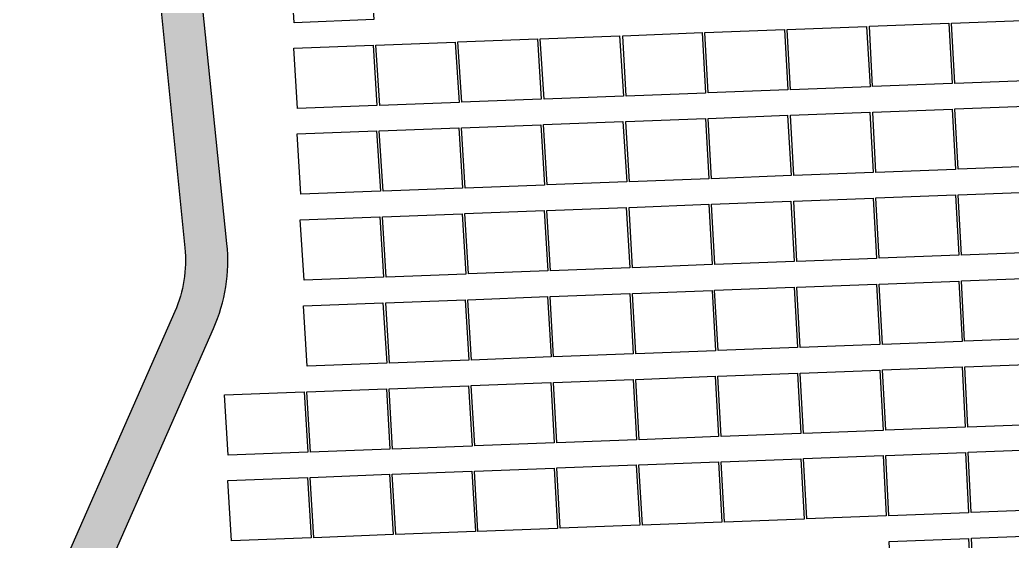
# Model space of a CAD drawing. Header units: metres. Extents: x 1956498 to 1957612, y 2277909 to 2278547.
# Drawn here: x 1957267.9 to 1957361.8, y 2278178 to 2278227.4 of the extents above; entities that cross this region are included whole.
import ezdxf

# ---------------------------------------------------------------- set-up
doc = ezdxf.new("R2010")
doc.units = ezdxf.units.M
doc.layers.add('PVcase PV Modules (full frames)', color=142, linetype='Continuous')
doc.layers.add('UBS-100-Circulation intérieure lourde', color=252, linetype='Continuous')

# ---------------------------------------------------------------- blocks, each defined once
blk = doc.blocks.new('3P6@20DEG F FX ID1 PVBlock')
at = {"color": 0, "transparency": 33554687}
blk.add_polyline3d([(0, 0, 2.083586713139974), (7.539539347030692, 0.2870042413902952, 2.083586713139975), (7.757297679336461, -5.433460050740019, 1.675326544159361e-15), (0.2177583323057694, -5.720464292130313, 0)], close=True, dxfattribs=at)

msp = doc.modelspace()

# ---------------------------------------------------------------- hatches: boundary and pattern name
at = {"layer": 'UBS-100-Circulation intérieure lourde', "transparency": 33554687}
h = msp.add_hatch(color=256, dxfattribs=at)
h.dxf.hatch_style = 1
edge = h.paths.add_edge_path()
edge.add_line((1957100.904591382, 2278468.555866703), (1957100.753361517, 2278472.558173093))
edge.add_line((1957100.753361517, 2278472.558173093), (1957132.816654769, 2278473.769706397))
edge.add_line((1957132.816654769, 2278473.769706397), (1957132.808612478, 2278474.269761042))
edge.add_line((1957132.808612478, 2278474.269761042), (1957136.783818054, 2278474.420594237))
edge.add_line((1957136.783818054, 2278474.420594237), (1957136.813778432, 2278473.92137124))
edge.add_line((1957136.813778432, 2278473.92137124), (1957168.819853343, 2278475.135793599))
edge.add_line((1957168.819853343, 2278475.135793599), (1957168.958625583, 2278471.138123934))
edge.add_arc((1957169.336977691, 2278460.238777386), 10.90591149256798, 91.98812632865867, 146.5138370634228)
edge.add_arc((1957147.782390997, 2278474.560560356), 14.97295363485333, 272.12011294739364, 326.31405675284907, ccw=False)
edge.add_line((1957148.336308048, 2278459.597856174), (1957137.373009112, 2278459.181870291))
edge.add_line((1957137.373009112, 2278459.181870291), (1957139.756809385, 2278396.356865772))
edge.add_arc((1957150.748899526, 2278396.773944095), 11.00000000018047, 182.1729597419471, 212.5768232497092)
edge.add_arc((1957160.318095263, 2278402.888247491), 22.35580085564231, 212.576823236195, 215.8159889456511)
edge.add_line((1957142.18976407, 2278389.805990803), (1957161.181589846, 2278366.263666817))
edge.add_line((1957161.181589846, 2278366.263666817), (1957173.172571108, 2278351.399553539))
edge.add_arc((1957181.763192118, 2278358.269868718), 11.0000000000305, 218.6509348811032, 236.6019506149951)
edge.add_line((1957175.708216624, 2278349.086336078), (1957180.739224132, 2278345.769243584))
edge.add_arc((1957186.794199627, 2278354.952776224), 10.99999999965227, 236.6019506092874, 248.5926727573044)
edge.add_line((1957182.779245289, 2278344.711675617), (1957212.706367968, 2278332.978949256))
edge.add_arc((1957216.721322306, 2278343.220049854), 10.99999999124453, 248.592672742742, 263.4648716894179)
edge.add_line((1957215.469386391, 2278332.291524964), (1957237.256257819, 2278329.795692536))
edge.add_arc((1957238.508193734, 2278340.724217435), 11.00000000050915, 263.4648716925292, 282.4663375182736)
edge.add_line((1957240.882719537, 2278329.983564418), (1957257.158739038, 2278333.581839886))
edge.add_arc((1957260.396728769, 2278318.935494864), 15.00000000056504, 70.81176229011601, 102.46633751617708, ccw=False)
edge.add_line((1957265.326820291, 2278333.102152818), (1957277.43753311, 2278328.887543925))
edge.add_line((1957277.43753311, 2278328.887543925), (1957282.107586167, 2278327.262334291))
edge.add_arc((1957285.722986615, 2278337.651216771), 10.99999998111232, 250.8117622640968, 275.210651010546)
edge.add_line((1957286.721981409, 2278326.696673925), (1957305.396247846, 2278327.397689088))
edge.add_arc((1957311.79115068, 2278336.347840748), 10.99999986384021, 234.4541106983642, 249.8540380461771)
edge.add_line((1957308.002608678, 2278326.020839901), (1957334.030594218, 2278316.471950349))
edge.add_line((1957334.030594218, 2278316.471950349), (1957351.043339089, 2278310.230483009))
edge.add_line((1957351.043339089, 2278310.230483009), (1957353.180141164, 2278309.252055776))
edge.add_line((1957353.180141164, 2278309.252055776), (1957355.121922724, 2278307.966086621))
edge.add_line((1957355.121922724, 2278307.966086621), (1957356.983712384, 2278306.241898282))
edge.add_line((1957356.983712384, 2278306.241898282), (1957357.869576325, 2278305.17477735))
edge.add_line((1957357.869576325, 2278305.17477735), (1957365.41469694, 2278294.107743418))
edge.add_line((1957365.41469694, 2278294.107743418), (1957367.833314173, 2278291.187657315))
edge.add_line((1957367.833314173, 2278291.187657315), (1957375.338810458, 2278282.125993856))
edge.add_line((1957375.338810458, 2278282.125993856), (1957391.693018509, 2278266.737307523))
edge.add_line((1957391.693018509, 2278266.737307523), (1957415.143981138, 2278246.4004236))
edge.add_arc((1957422.350790108, 2278254.710772837), 10.99999999805316, 229.0678792570999, 272.1729597533138)
edge.add_line((1957422.767868433, 2278243.718682698), (1957436.849690486, 2278244.252996251))
edge.add_arc((1957437.418433656, 2278229.263782424), 14.99999999824896, 18.602666770644987, 92.17295975412998, ccw=False)
edge.add_line((1957451.634737105, 2278234.048833751), (1957459.386959118, 2278211.017118323))
edge.add_line((1957459.386959118, 2278211.017118323), (1957459.859538958, 2278211.171857152))
edge.add_line((1957459.859538958, 2278211.171857152), (1957461.135928173, 2278207.380822813))
edge.add_line((1957461.135928173, 2278207.380822813), (1957460.660946449, 2278207.232124338))
edge.add_line((1957460.660946449, 2278207.232124338), (1957472.307757829, 2278172.629652306))
edge.add_line((1957472.307757829, 2278172.629652306), (1957482.139038813, 2278142.82980691))
edge.add_line((1957482.139038813, 2278142.82980691), (1957490.961148555, 2278124.362410211))
edge.add_line((1957490.961148555, 2278124.362410211), (1957501.430666543, 2278087.278296096))
edge.add_arc((1957489.981897774, 2278083.429523094), 12.07838399484327, -2.899720893765277, 18.581281932083016, ccw=False)
edge.add_arc((1957485.544816651, 2278082.818500897), 16.49999999976717, -85.94319670902001, 4.851017365581356e-09, ccw=False)
edge.add_line((1957486.712116225, 2278066.359843246), (1957468.603688631, 2278064.880594921))
edge.add_line((1957468.603688631, 2278064.880594921), (1957468.017484826, 2278072.056691711))
edge.add_line((1957468.017484826, 2278072.056691711), (1957452.169641392, 2278070.762106868))
edge.add_line((1957452.169641392, 2278070.762106868), (1957452.755845196, 2278063.58601008))
edge.add_line((1957452.755845196, 2278063.58601008), (1957439.457871038, 2278062.49971996))
edge.add_line((1957439.457871038, 2278062.49971996), (1957276.33056151, 2278056.440173714))
edge.add_line((1957276.33056151, 2278056.440173714), (1957276.365446014, 2278055.436294499))
edge.add_line((1957276.365446014, 2278055.436294499), (1957272.36788014, 2278055.29677117))
edge.add_line((1957272.36788014, 2278055.29677117), (1957272.333308326, 2278056.291691277))
edge.add_line((1957272.333308326, 2278056.291691277), (1957145.539253832, 2278051.581784401))
edge.add_line((1957145.539253832, 2278051.581784401), (1957145.575410645, 2278050.57795129))
edge.add_line((1957145.575410645, 2278050.57795129), (1957141.57784469, 2278050.438430268))
edge.add_line((1957141.57784469, 2278050.438430268), (1957141.542000643, 2278051.433301963))
edge.add_line((1957141.542000643, 2278051.433301963), (1957109.513162946, 2278050.243554987))
edge.add_line((1957109.513162946, 2278050.243554987), (1957109.364676943, 2278054.240904152))
edge.add_arc((1957108.934951128, 2278065.365050067), 11.13244297632317, 272.2122362774586, 329.7688181543946)
edge.add_arc((1957130.551031363, 2278050.802065572), 14.97289109195535, 92.14139192983538, 143.2535382792884, ccw=False)
edge.add_line((1957129.991559715, 2278065.764500505), (1957140.983981809, 2278066.172830197))
edge.add_line((1957140.983981809, 2278066.172830197), (1957139.700374595, 2278100.023537196))
edge.add_line((1957139.700374595, 2278100.023537196), (1957134.254311841, 2278099.816894541))
edge.add_line((1957134.254311841, 2278099.816894541), (1957133.799317311, 2278111.808265605))
edge.add_line((1957133.799317311, 2278111.808265605), (1957139.245398338, 2278112.014908954))
edge.add_line((1957139.245398338, 2278112.014908954), (1957135.885699768, 2278200.559537599))
edge.add_line((1957135.885699768, 2278200.559537599), (1957130.439624615, 2278200.352894474))
edge.add_line((1957130.439624615, 2278200.352894474), (1957129.984630086, 2278212.344265537))
edge.add_line((1957129.984630086, 2278212.344265537), (1957135.430704443, 2278212.550908633))
edge.add_line((1957135.430704443, 2278212.550908633), (1957128.486866818, 2278395.555306019))
edge.add_arc((1957124.389092964, 2278405.763550209), 10.99999999987719, 291.8714186655437, 362.1729597322981)
edge.add_line((1957135.381183105, 2278406.18062853), (1957135.179725075, 2278411.490050555))
edge.add_line((1957135.179725075, 2278411.490050555), (1957129.733644062, 2278411.283407202))
edge.add_line((1957129.733644062, 2278411.283407202), (1957129.278649522, 2278423.274778265))
edge.add_line((1957129.278649522, 2278423.274778265), (1957134.724730542, 2278423.481421619))
edge.add_line((1957134.724730542, 2278423.481421619), (1957133.375885425, 2278459.030205446))
edge.add_line((1957133.375885425, 2278459.030205446), (1957122.355004078, 2278458.612034686))
edge.add_arc((1957121.786260912, 2278473.601248515), 15.00000000047225, 218.0847095167218, 272.1729597360186, ccw=False)
edge.add_arc((1957101.321669703, 2278457.56377656), 11.00000000104933, 38.08470952014623, 92.17295973328002)
edge = h.paths.add_edge_path(flags=16)
edge.add_arc((1957181.763192115, 2278358.269868713), 14.99999999371181, 218.6509348683465, 236.6019506101183)
edge.add_line((1957173.506407352, 2278345.746869663), (1957178.537414862, 2278342.42977717))
edge.add_arc((1957186.794199627, 2278354.952776224), 14.99999999964584, 236.601950611236, 248.5926727572719)
edge.add_line((1957181.319261893, 2278340.987639032), (1957211.246384573, 2278329.254912671))
edge.add_arc((1957216.721322308, 2278343.220049864), 15.00000000022276, 248.5926727562651, 263.4648716904609)
edge.add_line((1957215.014136968, 2278328.317515911), (1957236.801008394, 2278325.821683482))
edge.add_arc((1957238.508193735, 2278340.724217433), 14.99999999803783, 263.4648716859144, 282.466337513755)
edge.add_line((1957241.746183464, 2278326.077872412), (1957258.022202966, 2278329.67614788))
edge.add_arc((1957260.396728768, 2278318.935494853), 11.00000001114596, 70.81176230296711, 102.4663374986028, ccw=False)
edge.add_line((1957264.012129219, 2278329.324377364), (1957266.630044662, 2278328.413325316))
edge.add_arc((1957262.59806393, 2278317.019735591), 12.08597350032316, -15.41110296215021, 70.51207012407531, ccw=False)
edge.add_line((1957274.249473271, 2278313.807973484), (1957271.268073141, 2278305.86399994))
edge.add_arc((1957284.375373826, 2278300.944785682), 14.00000000534359, 159.428716907625, 189.0600247172175)
edge.add_line((1957270.550039033, 2278298.740218142), (1957275.336335544, 2278268.724285087))
edge.add_line((1957275.336335544, 2278268.724285087), (1957280.981075901, 2278231.085650635))
edge.add_line((1957280.981075901, 2278231.085650635), (1957283.527617385, 2278205.796692873))
edge.add_arc((1957271.587998805, 2278204.594399987), 12.00000000110145, -23.736856637049584, 5.750173460289716, ccw=False)
edge.add_line((1957282.572844923, 2278199.763959449), (1957267.709824848, 2278165.964146144))
edge.add_arc((1957281.440882496, 2278159.926095472), 15.00000000091574, 156.2631433617379, 182.1273524674696)
edge.add_line((1957266.451220697, 2278159.369283854), (1957269.745535526, 2278070.955737291))
edge.add_line((1957269.745535526, 2278070.955737291), (1957260.790970654, 2278070.623107655))
edge.add_arc((1957261.332977255, 2278055.659967308), 14.97295362267295, 92.07450565045008, 146.2684495008284)
edge.add_arc((1957239.789797498, 2278069.998903105), 10.90591148178588, 272.12735244067653, 326.46822982138144, ccw=False)
edge.add_line((1957240.194633374, 2278059.100508125), (1957177.433644996, 2278056.769339506))
edge.add_arc((1957177.059529884, 2278067.931453968), 11.16838221888475, 214.7713054980718, 271.9196359207036, ccw=False)
edge.add_arc((1957156.534410311, 2278051.72215383), 15.02232377643744, 40.92128798083349, 92.07303260785335)
edge.add_line((1957155.99100252, 2278066.734645949), (1957144.981396258, 2278066.316923982))
edge.add_line((1957144.981396258, 2278066.316923982), (1957133.75025469, 2278362.334591734))
edge.add_arc((1957144.742344828, 2278362.751670063), 10.9999999976357, 111.87141570956379, 182.1729597764313, ccw=False)
edge.add_arc((1957144.742344829, 2278362.751670065), 10.99999999612718, 38.89346214562062, 111.87141571430351, ccw=False)
edge.add_line((1957153.303807609, 2278369.658286818), (1957170.048708923, 2278348.901257111))
edge = h.paths.add_edge_path(flags=16)
edge.add_line((1957272.025767218, 2278117.055929944), (1957270.448463843, 2278159.517766952))
edge.add_arc((1957281.440882495, 2278159.926095471), 11.00000000016977, 156.2631433570347, 182.1273524628736, ccw=False)
edge.add_line((1957271.371440221, 2278164.353999298), (1957286.234460295, 2278198.153812604))
edge.add_arc((1957271.587998805, 2278204.594399986), 16.00000000069108, 336.2631433642026, 365.7501734605682)
edge.add_line((1957287.507490244, 2278206.197457168), (1957284.908020246, 2278231.578369985))
edge.add_line((1957284.908020246, 2278231.578369985), (1957283.141755098, 2278243.447678879))
edge.add_line((1957283.141755098, 2278243.447678879), (1957279.289349033, 2278269.335863126))
edge.add_line((1957279.289349033, 2278269.335863126), (1957274.500134686, 2278299.370094582))
edge.add_arc((1957284.375373817, 2278300.944785681), 9.999999997873525, 159.4287168936976, 189.0600247196681, ccw=False)
edge.add_line((1957275.013016192, 2278304.458510152), (1957279.214042345, 2278315.652190693))
edge.add_arc((1957289.512635735, 2278311.787093775), 10.99999999983523, 92.17295974688648, 159.428716893729, ccw=False)
edge.add_line((1957289.095557411, 2278322.779183916), (1957301.544302269, 2278323.251532811))
edge.add_arc((1957301.961380593, 2278312.25944267), 11.00000000020696, 69.86190916283749, 92.17295974558272, ccw=False)
edge.add_line((1957305.748503915, 2278322.586964006), (1957349.677161311, 2278306.478234961))
edge.add_arc((1957345.888706479, 2278296.15120199), 10.9999999999216, 34.204252080570086, 69.85452193354149, ccw=False)
edge.add_line((1957354.986133919, 2278302.334794309), (1957362.212940238, 2278291.702569106))
edge.add_line((1957362.212940238, 2278291.702569106), (1957372.749401529, 2278278.981509413))
edge.add_line((1957372.749401529, 2278278.981509413), (1957390.450628952, 2278262.422152778))
edge.add_line((1957390.450628952, 2278262.422152778), (1957412.523323331, 2278243.378478422))
edge.add_arc((1957422.35079011, 2278254.710772843), 15.00000000369765, 229.0678792678687, 272.1729597435449)
edge.add_line((1957422.919533278, 2278239.72155901), (1957430.559142554, 2278240.004315736))
edge.add_arc((1957431.204720249, 2278229.013993205), 11.00926700150035, -17.187423331424725, 93.36172320916899, ccw=False)
edge.add_arc((1957456.112816926, 2278221.528227918), 15.00000000122331, 163.6102600524668, 198.6026667782063)
edge.add_line((1957441.896513475, 2278216.743176588), (1957448.83078015, 2278196.141592104))
edge.add_line((1957448.83078015, 2278196.141592104), (1957443.723001539, 2278194.452315055))
edge.add_line((1957443.723001539, 2278194.452315055), (1957447.491080675, 2278183.059265436))
edge.add_line((1957447.491080675, 2278183.059265436), (1957454.702656006, 2278185.444385089))
edge.add_arc((1957464.3856721, 2278196.864916577), 14.9729536219545, 229.7067093358074, 252.743763811032)
edge.add_arc((1957456.745409134, 2278172.140127023), 10.90543183860023, 18.592582549989572, 72.94415317579319, ccw=False)
edge.add_line((1957467.08168315, 2278175.617177936), (1957473.845246504, 2278155.202047458))
edge.add_line((1957473.845246504, 2278155.202047458), (1957477.609210234, 2278143.807640321))
edge.add_line((1957477.609210234, 2278143.807640321), (1957478.40640029, 2278141.363766999))
edge.add_line((1957478.40640029, 2278141.363766999), (1957487.216103178, 2278122.905521998))
edge.add_line((1957487.216103178, 2278122.905521998), (1957497.580171497, 2278086.1949215))
edge.add_arc((1957485.544823047, 2278082.818499441), 12.49999352979102, -22.360478287467117, 15.671044944006724, ccw=False)
edge.add_arc((1957486.932029705, 2278082.247852195), 10.99999999935515, 247.75017548248752, 337.6395266913348, ccw=False)
edge.add_line((1957482.766926096, 2278072.066893895), (1957479.962914685, 2278073.214035225))
edge.add_line((1957479.962914685, 2278073.214035225), (1957479.651977357, 2278077.020418486))
edge.add_line((1957479.651977357, 2278077.020418486), (1957439.883181602, 2278073.771769512))
edge.add_line((1957439.883181602, 2278073.771769512), (1957440.256840786, 2278069.19756778))
edge.add_line((1957440.256840786, 2278069.19756778), (1957439.017844782, 2278068.285330927))
edge.add_arc((1957432.49593442, 2278077.143360346), 10.99999999774903, 272.1729597327119, 306.36313923762015, ccw=False)
edge.add_line((1957432.913012741, 2278066.151270207), (1957308.215541744, 2278061.62734446))
edge.add_arc((1957307.807213225, 2278072.619763113), 11.00000000040244, 218.0391022470941, 272.1273524628285, ccw=False)
edge.add_arc((1957287.329862724, 2278056.598585999), 14.99999999341863, 38.03910222932938, 92.12735247566893)
edge.add_line((1957286.773051104, 2278071.58824779), (1957273.742215009, 2278071.102625302))
edge.add_line((1957273.742215009, 2278071.102625302), (1957272.471216512, 2278105.064200506))
edge.add_line((1957272.471216512, 2278105.064200506), (1957277.717598142, 2278105.259084572))
edge.add_line((1957277.717598142, 2278105.259084572), (1957277.272148847, 2278117.250814011))
edge.add_line((1957277.272148847, 2278117.250814011), (1957272.025767218, 2278117.055929944))

# ---------------------------------------------------------------- linework, layer by layer
for points in [[(1957266.630044662, 2278328.413325315, -0.3935232913751147), (1957274.249473271, 2278313.807973483), (1957271.268073142, 2278305.863999939, 0.1300162365594234), (1957270.550039033, 2278298.740218141), (1957275.336335544, 2278268.724285086), (1957280.981075901, 2278231.085650634), (1957283.527617385, 2278205.796692872, -0.1293761168700385), (1957282.572844923, 2278199.763959448), (1957267.709824849, 2278165.964146143, 0.1133354577711741)], [(1957271.371440221, 2278164.353999297), (1957286.234460295, 2278198.153812603, 0.1293761168623034), (1957287.507490245, 2278206.197457167), (1957284.908020246, 2278231.578369984), (1957283.141755098, 2278243.447678878), (1957279.289349033, 2278269.335863125), (1957274.500134686, 2278299.370094581, -0.130016236635926), (1957275.013016192, 2278304.458510151), (1957279.214042345, 2278315.652190692, -0.3021832829393381), (1957289.095557411, 2278322.779183915), (1957301.54430227, 2278323.25153281, -0.097659025796869), (1957305.748503915, 2278322.586964005), (1957349.677161311, 2278306.47823496, -0.156820551136778), (1957354.986133919, 2278302.334794309), (1957362.212940238, 2278291.702569105), (1957372.74940153, 2278278.981509412), (1957390.450628952, 2278262.422152777), (1957412.523323332, 2278243.378478421, 0.190331000324282), (1957422.919533278, 2278239.721559009)]]:
    msp.add_lwpolyline(points, format="xyb", dxfattribs=at)

# ---------------------------------------------------------------- block references
at = {"layer": 'PVcase PV Modules (full frames)', "color": 144, "true_color": 0x007ca5, "transparency": 33554687, "extrusion": (-0.06412154229067316, -0.002440885809443799, 0.9979391113142778), "rotation": 87.82000000000001}
msp.add_blockref('3P6@20DEG F FX ID1 PVBlock', (-2202130.502305772, 2038369.409109389, -130442.262813833), dxfattribs=at)
at = {"layer": 'PVcase PV Modules (full frames)', "color": 144, "true_color": 0x007ca5, "transparency": 33554687, "extrusion": (-0.0514995218358496, -0.00196040905367541, 0.9986710950293), "rotation": 87.82000000000001}
msp.add_blockref('3P6@20DEG F FX ID1 PVBlock', (-2202122.363653516, 2039895.606550501, -104641.9621831192), dxfattribs=at)
at = {"layer": 'PVcase PV Modules (full frames)', "color": 144, "true_color": 0x007ca5, "transparency": 33554687, "extrusion": (-0.04913008873810825, -0.001870212913375388, 0.9987906370627652), "rotation": 87.82000000000001}
msp.add_blockref('3P6@20DEG F FX ID1 PVBlock', (-2202122.363653518, 2040146.089438898, -99798.61227115044), dxfattribs=at)
at = {"layer": 'PVcase PV Modules (full frames)', "color": 144, "true_color": 0x007ca5, "transparency": 33554687, "extrusion": (-0.042824499663949, -0.001630180900085248, 0.9990812803464818), "rotation": 87.82000000000001}
msp.add_blockref('3P6@20DEG F FX ID1 PVBlock', (-2202122.363653517, 2040743.590350754, -86909.34862629739), dxfattribs=at)
at = {"layer": 'PVcase PV Modules (full frames)', "color": 144, "true_color": 0x007ca5, "transparency": 33554687, "extrusion": (-0.04115058867587979, -0.001566460886013713, 0.9991517278431346), "rotation": 87.82000000000001}
msp.add_blockref('3P6@20DEG F FX ID1 PVBlock', (-2202122.363653516, 2040894.229788075, -83487.69638744871), dxfattribs=at)
at = {"layer": 'PVcase PV Modules (full frames)', "color": 144, "true_color": 0x007ca5, "transparency": 33554687, "extrusion": (-0.07128102977866023, -0.002713422788250373, 0.997452581394457), "rotation": 87.82000000000001}
msp.add_blockref('3P6@20DEG F FX ID1 PVBlock', (-2202122.363653517, 2037395.701510365, -145077.1564402212), dxfattribs=at)
at = {"layer": 'PVcase PV Modules (full frames)', "color": 144, "true_color": 0x007ca5, "transparency": 33554687, "extrusion": (-0.08015139596408938, -0.003051087014235989, 0.9967780317568397), "rotation": 87.82000000000001}
msp.add_blockref('3P6@20DEG F FX ID1 PVBlock', (-2202122.363653517, 2036031.261423298, -163208.9751817932), dxfattribs=at)
at = {"layer": 'PVcase PV Modules (full frames)', "color": 144, "true_color": 0x007ca5, "transparency": 33554687, "extrusion": (-0.05046207997435331, -0.001920917222577991, 0.9987241303591728), "rotation": 87.82000000000001}
msp.add_blockref('3P6@20DEG F FX ID1 PVBlock', (-2202122.363653516, 2039995.487060437, -102521.338831185), dxfattribs=at)
at = {"layer": 'PVcase PV Modules (full frames)', "color": 144, "true_color": 0x007ca5, "transparency": 33554687, "extrusion": (-0.06412154229065803, -0.002440885809443223, 0.9979391113142788), "rotation": 87.82000000000001}
msp.add_blockref('3P6@20DEG F FX ID1 PVBlock', (-2202122.363653517, 2038369.37956964, -130442.6716798332), dxfattribs=at)
at = {"layer": 'PVcase PV Modules (full frames)', "color": 144, "true_color": 0x007ca5, "transparency": 33554687, "extrusion": (-0.07090524293519196, -0.002699117880089566, 0.9974794039412397), "rotation": 87.82000000000001}
msp.add_blockref('3P6@20DEG F FX ID1 PVBlock', (-2202122.363653517, 2037442.456460103, -144309.0187921337), dxfattribs=at)
at = {"layer": 'PVcase PV Modules (full frames)', "color": 144, "true_color": 0x007ca5, "transparency": 33554687, "extrusion": (-0.04014598169441302, -0.001528218965474521, 0.9991926564484876), "rotation": 87.82000000000001}
msp.add_blockref('3P6@20DEG F FX ID1 PVBlock', (-2202114.23165276, 2040977.174999543, -81434.74501662188), dxfattribs=at)
at = {"layer": 'PVcase PV Modules (full frames)', "color": 144, "true_color": 0x007ca5, "transparency": 33554687, "extrusion": (-0.05122318333876794, -0.001949889800830992, 0.9986853275273486), "rotation": 87.82000000000001}
msp.add_blockref('3P6@20DEG F FX ID1 PVBlock', (-2202114.231652759, 2039916.678247127, -104077.6401669262), dxfattribs=at)
at = {"layer": 'PVcase PV Modules (full frames)', "color": 144, "true_color": 0x007ca5, "transparency": 33554687, "extrusion": (-0.05122318333875296, -0.001949889800830422, 0.9986853275273494), "rotation": 87.82000000000001}
msp.add_blockref('3P6@20DEG F FX ID1 PVBlock', (-2202114.23165276, 2039924.473576229, -104077.6401668956), dxfattribs=at)
at = {"layer": 'PVcase PV Modules (full frames)', "color": 144, "true_color": 0x007ca5, "transparency": 33554687, "extrusion": (-0.04803823440129914, -0.001828649787139033, 0.9988438236659232), "rotation": 87.82000000000001}
msp.add_blockref('3P6@20DEG F FX ID1 PVBlock', (-2202114.231652761, 2040254.013386275, -97567.29864652384), dxfattribs=at)
at = {"layer": 'PVcase PV Modules (full frames)', "color": 144, "true_color": 0x007ca5, "transparency": 33554687, "extrusion": (-0.04001629867093175, -0.001523282380351439, 0.9991978660162704), "rotation": 87.82000000000001}
msp.add_blockref('3P6@20DEG F FX ID1 PVBlock', (-2202114.231652759, 2040979.93917641, -81169.6592486968), dxfattribs=at)
at = {"layer": 'PVcase PV Modules (full frames)', "color": 144, "true_color": 0x007ca5, "transparency": 33554687, "extrusion": (-0.0686832944081238, -0.002614535968374943, 0.9976350882316224), "rotation": 87.82000000000001}
msp.add_blockref('3P6@20DEG F FX ID1 PVBlock', (-2202114.231652759, 2037759.038577384, -139767.6146098864), dxfattribs=at)
at = {"layer": 'PVcase PV Modules (full frames)', "color": 144, "true_color": 0x007ca5, "transparency": 33554687, "extrusion": (-0.06967911928836686, -0.002652443584630609, 0.9975659300909528), "rotation": 87.82000000000001}
msp.add_blockref('3P6@20DEG F FX ID1 PVBlock', (-2202114.231652759, 2037626.199681335, -141803.1571929954), dxfattribs=at)
at = {"layer": 'PVcase PV Modules (full frames)', "color": 144, "true_color": 0x007ca5, "transparency": 33554687, "extrusion": (-0.0668436045759676, -0.002544505325868995, 0.9977602207043225), "rotation": 87.82000000000001}
msp.add_blockref('3P6@20DEG F FX ID1 PVBlock', (-2202114.231652759, 2038029.071392988, -136007.1259676135), dxfattribs=at)
at = {"layer": 'PVcase PV Modules (full frames)', "color": 144, "true_color": 0x007ca5, "transparency": 33554687, "extrusion": (-0.06662479253538056, -0.002536175906679681, 0.9977748768291314), "rotation": 87.82000000000001}
msp.add_blockref('3P6@20DEG F FX ID1 PVBlock', (-2202114.23165276, 2038035.477361134, -135559.8966199344), dxfattribs=at)
at = {"layer": 'PVcase PV Modules (full frames)', "color": 144, "true_color": 0x007ca5, "transparency": 33554687, "extrusion": (-0.04549969556370295, -0.001732016374964981, 0.9989628510724947), "rotation": 87.82000000000001}
msp.add_blockref('3P6@20DEG F FX ID1 PVBlock', (-2202106.09081228, 2040495.518113882, -92378.83461133), dxfattribs=at)
at = {"layer": 'PVcase PV Modules (full frames)', "color": 144, "true_color": 0x007ca5, "transparency": 33554687, "extrusion": (-0.0409218498389102, -0.001557753587946914, 0.9991611359583202), "rotation": 87.82000000000001}
msp.add_blockref('3P6@20DEG F FX ID1 PVBlock', (-2202106.090812282, 2040905.458622875, -83021.26194232928), dxfattribs=at)
at = {"layer": 'PVcase PV Modules (full frames)', "color": 144, "true_color": 0x007ca5, "transparency": 33554687, "extrusion": (-0.03835592053958101, -0.001460077515428619, 0.9992630742368149), "rotation": 87.82000000000001}
msp.add_blockref('3P6@20DEG F FX ID1 PVBlock', (-2202106.090812282, 2041119.863526488, -77776.23234513008), dxfattribs=at)
at = {"layer": 'PVcase PV Modules (full frames)', "color": 144, "true_color": 0x007ca5, "transparency": 33554687, "extrusion": (-0.06358932844825106, -0.002420626265316355, 0.9979732150092928), "rotation": 87.82000000000001}
msp.add_blockref('3P6@20DEG F FX ID1 PVBlock', (-2202106.090812281, 2038462.05228109, -129355.6234135092), dxfattribs=at)
at = {"layer": 'PVcase PV Modules (full frames)', "color": 144, "true_color": 0x007ca5, "transparency": 33554687, "extrusion": (-0.05094423203787009, -0.001939271087562978, 0.9986996167265313), "rotation": 87.82000000000001}
msp.add_blockref('3P6@20DEG F FX ID1 PVBlock', (-2202106.090812281, 2039945.660392099, -103507.9721394157), dxfattribs=at)
at = {"layer": 'PVcase PV Modules (full frames)', "color": 144, "true_color": 0x007ca5, "transparency": 33554687, "extrusion": (-0.04933790642549864, -0.001878123815483812, 0.998780378081429), "rotation": 87.82000000000001}
msp.add_blockref('3P6@20DEG F FX ID1 PVBlock', (-2202106.090812282, 2040117.411138678, -100224.5007918436), dxfattribs=at)
at = {"layer": 'PVcase PV Modules (full frames)', "color": 144, "true_color": 0x007ca5, "transparency": 33554687, "extrusion": (-0.06998259642373583, -0.002663995911769824, 0.9975446553029967), "rotation": 87.82000000000001}
msp.add_blockref('3P6@20DEG F FX ID1 PVBlock', (-2202106.090812281, 2037567.298593028, -142423.8845623678), dxfattribs=at)
at = {"layer": 'PVcase PV Modules (full frames)', "color": 144, "true_color": 0x007ca5, "transparency": 33554687, "extrusion": (-0.06145879393287094, -0.002339524169525406, 0.9981068796852255), "rotation": 87.82000000000001}
msp.add_blockref('3P6@20DEG F FX ID1 PVBlock', (-2202106.090812282, 2038718.141938541, -125000.6606555753), dxfattribs=at)
at = {"layer": 'PVcase PV Modules (full frames)', "color": 144, "true_color": 0x007ca5, "transparency": 33554687, "extrusion": (-0.06405843373462988, -0.002438483484524628, 0.9979431701583822), "rotation": 87.82000000000001}
msp.add_blockref('3P6@20DEG F FX ID1 PVBlock', (-2202106.090812281, 2038393.181541996, -130314.5142673903), dxfattribs=at)
at = {"layer": 'PVcase PV Modules (full frames)', "color": 144, "true_color": 0x007ca5, "transparency": 33554687, "extrusion": (-0.04933790642551361, -0.001878123815484381, 0.9987803780814284), "rotation": 87.82000000000001}
msp.add_blockref('3P6@20DEG F FX ID1 PVBlock', (-2202097.92900724, 2040117.381683618, -100225.063717293), dxfattribs=at)
at = {"layer": 'PVcase PV Modules (full frames)', "color": 144, "true_color": 0x007ca5, "transparency": 33554687, "extrusion": (-0.04383760074582873, -0.001668746161711091, 0.9990372766053812), "rotation": 87.82000000000001}
msp.add_blockref('3P6@20DEG F FX ID1 PVBlock', (-2202097.929007239, 2040646.47081005, -88981.92148760571), dxfattribs=at)
at = {"layer": 'PVcase PV Modules (full frames)', "color": 144, "true_color": 0x007ca5, "transparency": 33554687, "extrusion": (-0.04236752958582969, -0.001612785626372624, 0.9991007913915979), "rotation": 87.82000000000001}
msp.add_blockref('3P6@20DEG F FX ID1 PVBlock', (-2202097.929007239, 2040783.080093723, -85976.94985480234), dxfattribs=at)
at = {"layer": 'PVcase PV Modules (full frames)', "color": 144, "true_color": 0x007ca5, "transparency": 33554687, "extrusion": (-0.03653224194373934, -0.001390656365428867, 0.9993315072454373), "rotation": 87.82000000000001}
msp.add_blockref('3P6@20DEG F FX ID1 PVBlock', (-2202097.92900724, 2041258.47875744, -74049.00803775212), dxfattribs=at)
at = {"layer": 'PVcase PV Modules (full frames)', "color": 144, "true_color": 0x007ca5, "transparency": 33554687, "extrusion": (-0.06062867931883755, -0.002307924571181048, 0.9981577213688364), "rotation": 87.82000000000001}
msp.add_blockref('3P6@20DEG F FX ID1 PVBlock', (-2202097.92900724, 2038829.232902154, -123304.2758444927), dxfattribs=at)
at = {"layer": 'PVcase PV Modules (full frames)', "color": 144, "true_color": 0x007ca5, "transparency": 33554687, "extrusion": (-0.05281761560027784, -0.002010584334090916, 0.9986021515262907), "rotation": 87.82000000000001}
msp.add_blockref('3P6@20DEG F FX ID1 PVBlock', (-2202097.929007239, 2039739.923728574, -107337.8601231374), dxfattribs=at)
at = {"layer": 'PVcase PV Modules (full frames)', "color": 144, "true_color": 0x007ca5, "transparency": 33554687, "extrusion": (-0.04792657436153326, -0.001824399274802462, 0.9988491953429479), "rotation": 87.82000000000001}
msp.add_blockref('3P6@20DEG F FX ID1 PVBlock', (-2202097.92900724, 2040249.265038477, -97340.17777997667), dxfattribs=at)
at = {"layer": 'PVcase PV Modules (full frames)', "color": 144, "true_color": 0x007ca5, "transparency": 33554687, "extrusion": (-0.06626757488130225, -0.002522577863470272, 0.9977986996986284), "rotation": 87.82000000000001}
msp.add_blockref('3P6@20DEG F FX ID1 PVBlock', (-2202097.929007239, 2038083.841702555, -134830.5468583843), dxfattribs=at)
at = {"layer": 'PVcase PV Modules (full frames)', "color": 144, "true_color": 0x007ca5, "transparency": 33554687, "extrusion": (-0.0606286793188076, -0.002307924571179908, 0.9981577213688381), "rotation": 87.82000000000001}
msp.add_blockref('3P6@20DEG F FX ID1 PVBlock', (-2202097.929007239, 2038821.437440737, -123304.2758444314), dxfattribs=at)
at = {"layer": 'PVcase PV Modules (full frames)', "color": 144, "true_color": 0x007ca5, "transparency": 33554687, "extrusion": (-0.03517144312800843, -0.001338855451100132, 0.9993803965729838), "rotation": 87.82000000000001}
msp.add_blockref('3P6@20DEG F FX ID1 PVBlock', (-2202089.784036818, 2041357.466673766, -71267.94271609305), dxfattribs=at)
at = {"layer": 'PVcase PV Modules (full frames)', "color": 144, "true_color": 0x007ca5, "transparency": 33554687, "extrusion": (-0.04775000329852087, -0.00181767782384123, 0.9988576641505635), "rotation": 87.82000000000001}
msp.add_blockref('3P6@20DEG F FX ID1 PVBlock', (-2202089.784036818, 2040266.428186173, -96979.77125270042), dxfattribs=at)
at = {"layer": 'PVcase PV Modules (full frames)', "color": 144, "true_color": 0x007ca5, "transparency": 33554687, "extrusion": (-0.04781046115700235, -0.001819979245852694, 0.9988547679615387), "rotation": 87.82000000000001}
msp.add_blockref('3P6@20DEG F FX ID1 PVBlock', (-2202089.784036817, 2040268.345701002, -97103.35237426174), dxfattribs=at)
at = {"layer": 'PVcase PV Modules (full frames)', "color": 144, "true_color": 0x007ca5, "transparency": 33554687, "extrusion": (-0.04270776408181091, -0.001625737179368014, 0.9990862844948658), "rotation": 87.82000000000001}
msp.add_blockref('3P6@20DEG F FX ID1 PVBlock', (-2202089.784036818, 2040745.841562131, -86672.96390830759), dxfattribs=at)
at = {"layer": 'PVcase PV Modules (full frames)', "color": 144, "true_color": 0x007ca5, "transparency": 33554687, "extrusion": (-0.04168768239353835, -0.001586906190149277, 0.9991294304870612), "rotation": 87.82000000000001}
msp.add_blockref('3P6@20DEG F FX ID1 PVBlock', (-2202089.784036818, 2040841.128097156, -84587.81599228711), dxfattribs=at)
at = {"layer": 'PVcase PV Modules (full frames)', "color": 144, "true_color": 0x007ca5, "transparency": 33554687, "extrusion": (-0.06014728584235753, -0.002289599582986405, 0.9981868871807261), "rotation": 87.82000000000001}
msp.add_blockref('3P6@20DEG F FX ID1 PVBlock', (-2202089.784036817, 2038880.678865222, -122320.7487206031), dxfattribs=at)
at = {"layer": 'PVcase PV Modules (full frames)', "color": 144, "true_color": 0x007ca5, "transparency": 33554687, "extrusion": (-0.05698527279591168, -0.002169232659506018, 0.9983726624432604), "rotation": 87.82000000000001}
msp.add_blockref('3P6@20DEG F FX ID1 PVBlock', (-2202089.784036817, 2039265.957576018, -115857.3715889936), dxfattribs=at)
at = {"layer": 'PVcase PV Modules (full frames)', "color": 144, "true_color": 0x007ca5, "transparency": 33554687, "extrusion": (-0.05104641722242583, -0.001943160924862693, 0.9986943914002793), "rotation": 87.82000000000001}
msp.add_blockref('3P6@20DEG F FX ID1 PVBlock', (-2202089.784036817, 2039927.196342352, -103717.9048211144), dxfattribs=at)
at = {"layer": 'PVcase PV Modules (full frames)', "color": 144, "true_color": 0x007ca5, "transparency": 33554687, "extrusion": (-0.06220422311630108, -0.002367900085805332, 0.9980606332661764), "rotation": 87.82000000000001}
msp.add_blockref('3P6@20DEG F FX ID1 PVBlock', (-2202089.784036818, 2038608.48541324, -126525.2222014356), dxfattribs=at)
at = {"layer": 'PVcase PV Modules (full frames)', "color": 144, "true_color": 0x007ca5, "transparency": 33554687, "extrusion": (-0.05746695003454354, -0.002187568449546421, 0.9983450126073681), "rotation": 87.82000000000001}
for p in [(-2202089.784036818, 2039194.185362766, -116841.9743965803), (-2202081.679098864, 2039194.157890192, -116842.4429700286), (-2202081.679098863, 2039186.36247576, -116842.4429700286)]:
    msp.add_blockref('3P6@20DEG F FX ID1 PVBlock', p, dxfattribs=at)
at = {"layer": 'PVcase PV Modules (full frames)', "color": 144, "true_color": 0x007ca5, "transparency": 33554687, "extrusion": (-0.04159371165428261, -0.001583329048431248, 0.9991333525710894), "rotation": 87.82000000000001}
msp.add_blockref('3P6@20DEG F FX ID1 PVBlock', (-2202081.679098862, 2040841.261592624, -84396.2544145436), dxfattribs=at)
at = {"layer": 'PVcase PV Modules (full frames)', "color": 144, "true_color": 0x007ca5, "transparency": 33554687, "extrusion": (-0.03781552493461025, -0.001439506519839033, 0.9992837004048947), "rotation": 87.82000000000001}
msp.add_blockref('3P6@20DEG F FX ID1 PVBlock', (-2202081.679098863, 2041153.793715485, -76673.27330317337), dxfattribs=at)
at = {"layer": 'PVcase PV Modules (full frames)', "color": 144, "true_color": 0x007ca5, "transparency": 33554687, "extrusion": (-0.0362335348082486, -0.001379285615722102, 0.999342398043078), "rotation": 87.82000000000001}
msp.add_blockref('3P6@20DEG F FX ID1 PVBlock', (-2202081.679098863, 2041280.495054747, -73439.52153814782), dxfattribs=at)
at = {"layer": 'PVcase PV Modules (full frames)', "color": 144, "true_color": 0x007ca5, "transparency": 33554687, "extrusion": (-0.05141790074731122, -0.001957302020537287, 0.9986753068197591), "rotation": 87.82000000000001}
msp.add_blockref('3P6@20DEG F FX ID1 PVBlock', (-2202081.679098862, 2039888.41796441, -104477.7633329964), dxfattribs=at)
at = {"layer": 'PVcase PV Modules (full frames)', "color": 144, "true_color": 0x007ca5, "transparency": 33554687, "extrusion": (-0.04778914794541078, -0.001819167925446649, 0.9988557893743775), "rotation": 87.82000000000001}
msp.add_blockref('3P6@20DEG F FX ID1 PVBlock', (-2202081.679098863, 2040262.596282888, -97060.3021753766), dxfattribs=at)
at = {"layer": 'PVcase PV Modules (full frames)', "color": 144, "true_color": 0x007ca5, "transparency": 33554687, "extrusion": (-0.04789706618812833, -0.001823276000483822, 0.9988506128121443), "rotation": 87.82000000000001}
msp.add_blockref('3P6@20DEG F FX ID1 PVBlock', (-2202081.679098863, 2040259.885672084, -97280.8964248407), dxfattribs=at)
at = {"layer": 'PVcase PV Modules (full frames)', "color": 144, "true_color": 0x007ca5, "transparency": 33554687, "extrusion": (-0.05805298786799007, -0.002209876887247005, 0.9983110572580783), "rotation": 87.82000000000001}
msp.add_blockref('3P6@20DEG F FX ID1 PVBlock', (-2202081.679098862, 2039132.964232562, -118040.3406153753), dxfattribs=at)
at = {"layer": 'PVcase PV Modules (full frames)', "color": 144, "true_color": 0x007ca5, "transparency": 33554687, "extrusion": (-0.05271544370870652, -0.002006695002809239, 0.9986075581377101), "rotation": 87.82000000000001}
msp.add_blockref('3P6@20DEG F FX ID1 PVBlock', (-2202081.679098862, 2039743.051178335, -107130.0371934641), dxfattribs=at)
at = {"layer": 'PVcase PV Modules (full frames)', "color": 144, "true_color": 0x007ca5, "transparency": 33554687, "extrusion": (-0.03514238527013921, -0.001337749318739742, 0.9993814202717025), "rotation": 87.82000000000001}
msp.add_blockref('3P6@20DEG F FX ID1 PVBlock', (-2202073.523888432, 2041359.497413533, -71209.6841053877), dxfattribs=at)
at = {"layer": 'PVcase PV Modules (full frames)', "color": 144, "true_color": 0x007ca5, "transparency": 33554687, "extrusion": (-0.03806069077658352, -0.001448839137291061, 0.9992743790785209), "rotation": 87.82000000000001}
msp.add_blockref('3P6@20DEG F FX ID1 PVBlock', (-2202073.523888433, 2041134.883769021, -77175.0021532539), dxfattribs=at)

doc.saveas('drawing.dxf')
